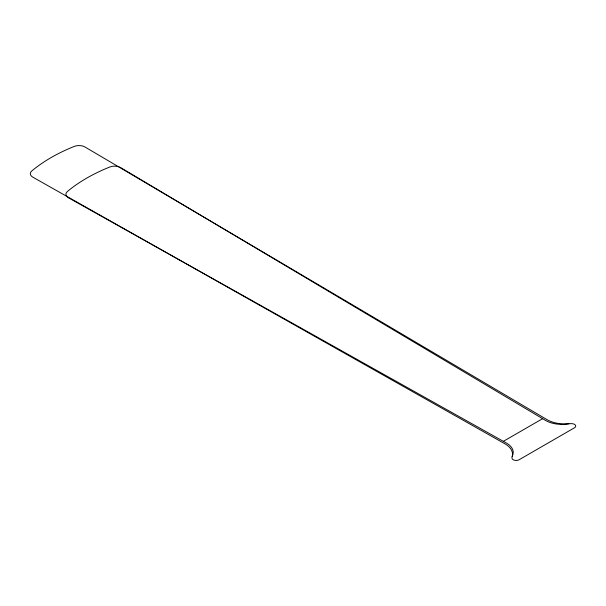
<?xml version="1.0" encoding="UTF-8"?>
<svg xmlns="http://www.w3.org/2000/svg" width="606" height="606" viewBox="0 0 606 606"><rect width="100%" height="100%" fill="white"/><g stroke="black" fill="none" stroke-linecap="round" stroke-linejoin="round"><path stroke-width="0.91" d="M68.334 197.7L503.359 441.335L542.605 418.678M503.359 441.335L506.366 443.016A22.596 13.044 0 0 1 512.509 455.644A16.786 9.688 0 0 0 511.972 458.007A4.197 2.424 0 0 0 514.555 460.257A4.197 2.424 0 0 0 519.137 459.734L574.473 427.783A4.197 2.424 0 0 0 575.374 425.139A4.197 2.424 0 0 0 571.481 423.647A16.786 9.688 0 0 0 567.39 423.958A22.596 13.044 0 0 1 545.521 420.412L120.639 167.604M120.549 167.551A8.393 4.848 0 0 0 109.837 166.991A167.832 96.899 0 0 0 67.364 191.511A8.393 4.848 0 0 0 68.425 197.745M568.905 423.776A25.096 14.483 0 0 1 546.938 419.594L85.037 147.016A8.393 4.848 0 0 0 74.265 146.417A167.832 96.899 0 0 0 31.792 170.945A8.393 4.848 0 0 0 32.822 177.164L504.957 443.834A25.096 14.483 0 0 1 512.191 456.515"/></g></svg>
